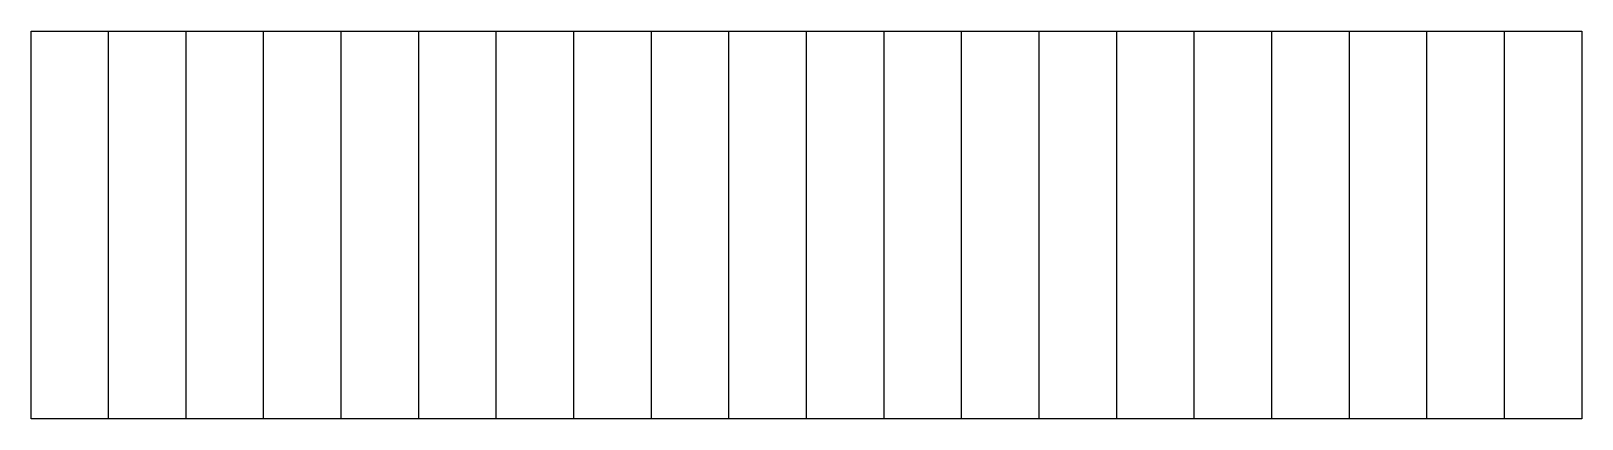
# Model space of a CAD drawing. Header units: millimetres. Extents: x 0 to 200, y 0 to 50.
import ezdxf

# ---------------------------------------------------------------- set-up
doc = ezdxf.new("R2010")
doc.units = ezdxf.units.MM
doc.layers.get('0').update_dxf_attribs({"linetype": 'CONTINUOUS'})

msp = doc.modelspace()

# ---------------------------------------------------------------- linework, layer by layer
for p, q in [((10, 0), (10, 50)), ((20, 0), (20, 50)), ((30, 0), (30, 50)), ((40, 0), (40, 50)), ((50, 0), (50, 50)), ((60, 0), (60, 50)), ((70, 0), (70, 50)), ((80, 0), (80, 50)), ((90, 0), (90, 50)), ((100, 0), (100, 50)), ((110, 0), (110, 50)), ((120, 0), (120, 50)), ((130, 0), (130, 50)), ((140, 0), (140, 50)), ((150, 0), (150, 50)), ((160, 0), (160, 50)), ((170, 0), (170, 50)), ((180, 0), (180, 50)), ((190, 0), (190, 50))]:
    msp.add_line(p, q)
msp.add_lwpolyline([(200, 0), (0, 0), (0, 50), (200, 50)], close=True)

doc.saveas('drawing.dxf')
